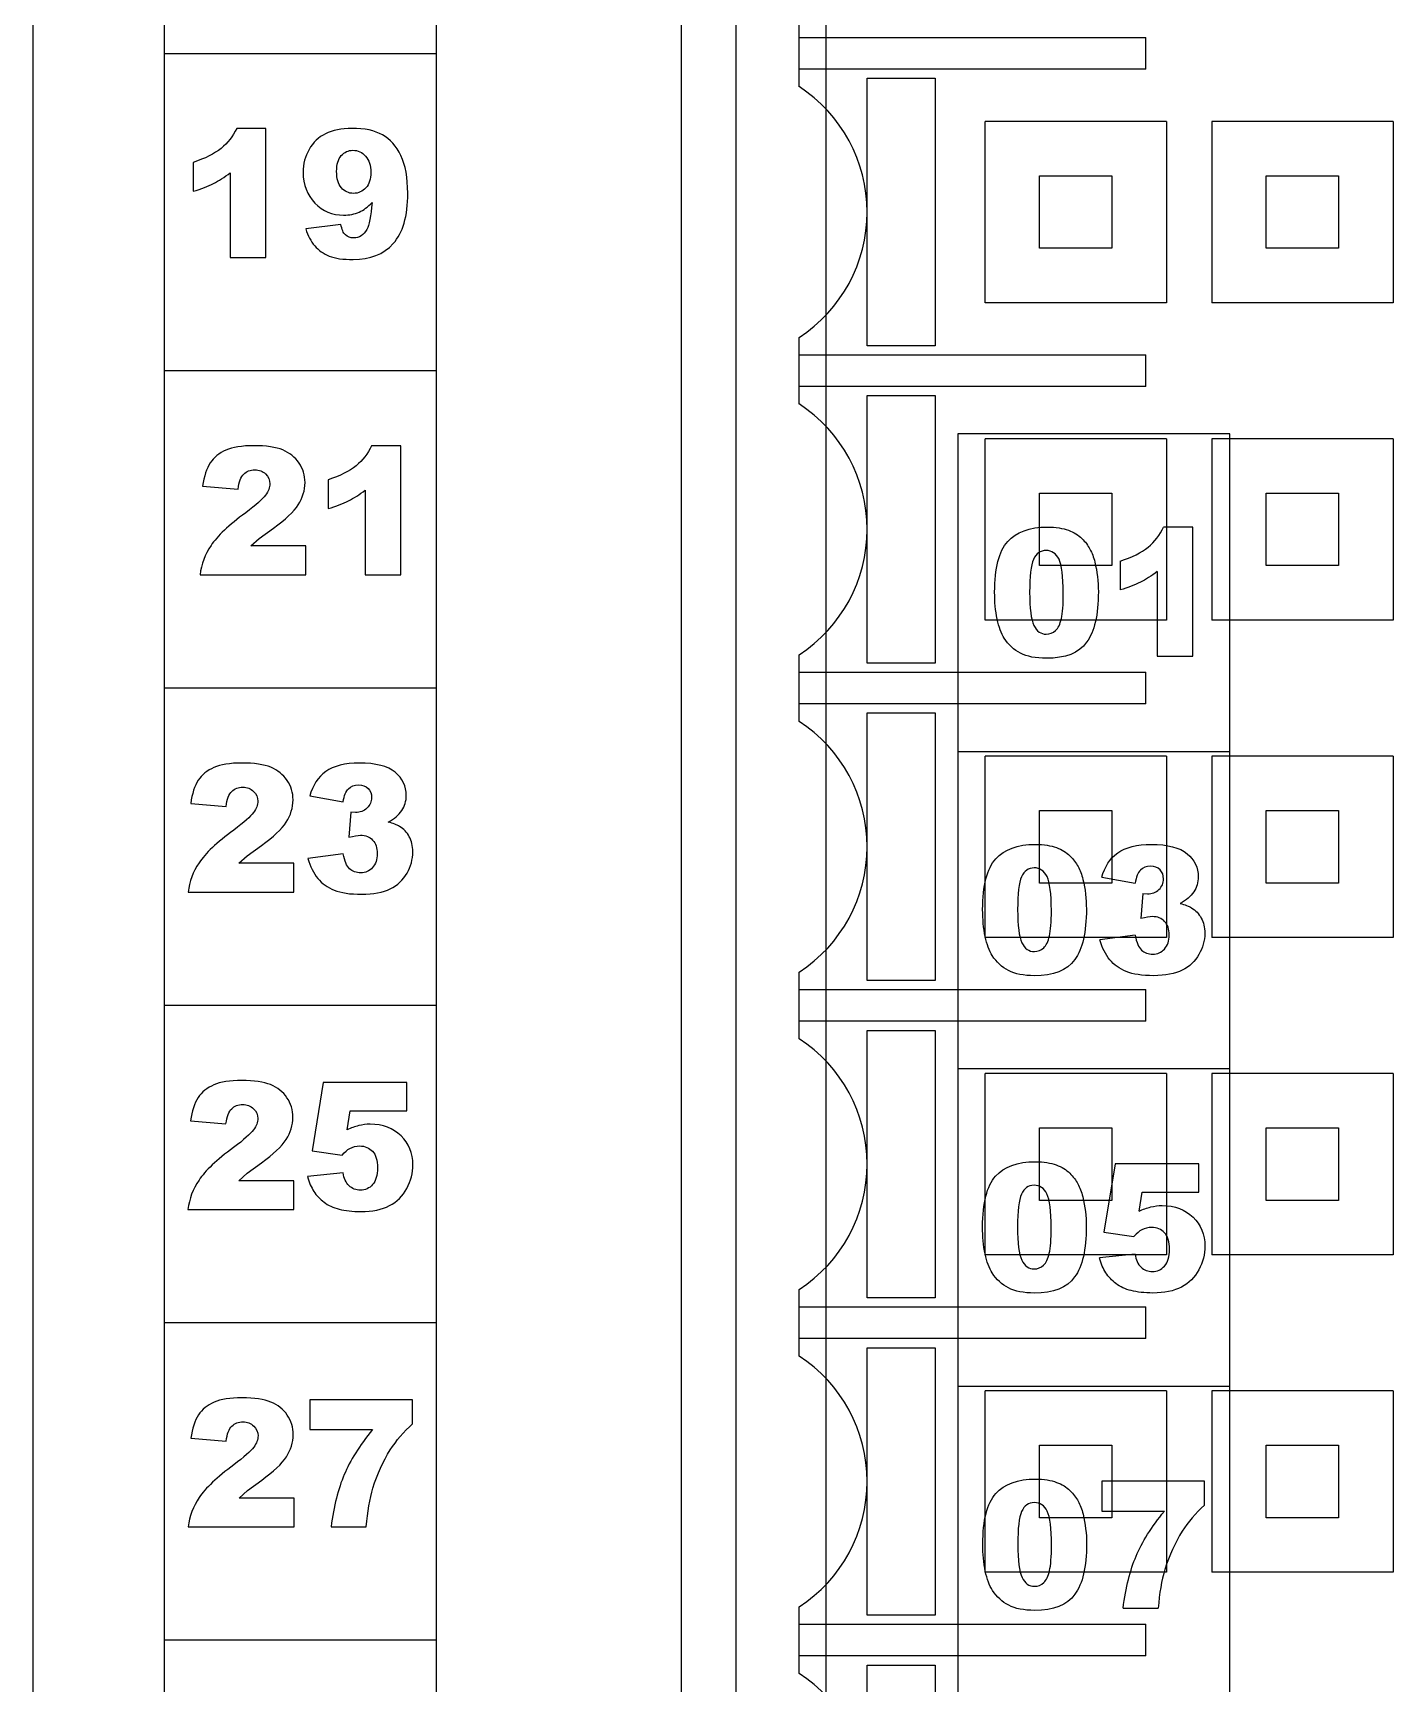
# Model space of a CAD drawing. Header units: millimetres. Extents: x 40 to 522, y -286 to 20.
# Drawn here: x 393 to 408, y -201.53 to -183.33 of the extents above; entities that cross this region are included whole.
import ezdxf

# ---------------------------------------------------------------- set-up
doc = ezdxf.new("R2010")
doc.units = ezdxf.units.MM
doc.layers.add('AOMJ712I_002DXF_CONTINUOUS_LINE', color=7, linetype='CONTINUOUS')

# ---------------------------------------------------------------- blocks, each defined once
blk = doc.blocks.new('MOD_DOM724i')
at = {"linetype": 'Continuous'}
for p, q in [((111.001, 41.698), (111.001, 127.598)), ((118.751, 121.448), (118.751, 51.448)), ((118.151, 121.048), (118.151, 51.848)), ((112.451, 54.948), (112.451, 117.948)), ((115.451, 54.948), (115.451, 117.948)), ((119.451, 86.08), (119.451, 86.815)), ((119.451, 86.623), (123.276, 86.623)), ((123.276, 86.273), (123.276, 86.623)), ((112.451, 86.448), (115.451, 86.448)), ((123.276, 86.273), (119.451, 86.273)), ((120.201, 86.173), (120.952, 86.173)), ((120.201, 84.702), (120.201, 86.173)), ((120.952, 86.173), (120.952, 83.223)), ((113.57, 85.621), (113.248, 85.621)), ((113.57, 84.198), (113.57, 85.621)), ((123.501, 85.698), (121.501, 85.698)), ((121.501, 83.698), (121.501, 85.698)), ((123.501, 85.698), (123.501, 83.698)), ((126.001, 85.698), (124.001, 85.698)), ((124.001, 85.698), (124.001, 83.698)), ((126.001, 85.698), (126.001, 83.698)), ((112.768, 85.246), (112.768, 84.927)), ((113.176, 85.131), (113.176, 84.198)), ((122.101, 85.098), (122.901, 85.098)), ((122.101, 84.298), (122.101, 85.098)), ((122.901, 85.098), (122.901, 84.298)), ((124.601, 85.098), (125.401, 85.098)), ((124.601, 84.298), (124.601, 85.098)), ((125.401, 85.098), (125.401, 84.298)), ((120.201, 83.223), (120.201, 84.694)), ((114.397, 84.56), (114.01, 84.512)), ((122.901, 84.298), (122.101, 84.298)), ((125.401, 84.298), (124.601, 84.298)), ((113.176, 84.198), (113.57, 84.198)), ((123.501, 83.698), (121.501, 83.698)), ((126.001, 83.698), (124.001, 83.698)), ((119.451, 82.58), (119.451, 83.315)), ((120.952, 83.223), (120.201, 83.223)), ((119.451, 83.123), (123.276, 83.123)), ((123.276, 82.773), (123.276, 83.123)), ((115.451, 82.948), (112.451, 82.948)), ((123.276, 82.773), (119.451, 82.773)), ((120.201, 82.673), (120.952, 82.673)), ((120.201, 81.202), (120.201, 82.673)), ((120.952, 82.673), (120.952, 79.723)), ((115.058, 82.121), (114.736, 82.121)), ((115.058, 80.698), (115.058, 82.121)), ((123.501, 82.198), (121.501, 82.198)), ((121.501, 80.198), (121.501, 82.198)), ((123.501, 82.198), (123.501, 80.198)), ((126.001, 82.198), (124.001, 82.198)), ((124.001, 82.198), (124.001, 80.198)), ((126.001, 82.198), (126.001, 80.198)), ((114.256, 81.746), (114.256, 81.427)), ((112.872, 81.674), (113.262, 81.643)), ((114.665, 81.631), (114.665, 80.698)), ((122.101, 81.598), (122.901, 81.598)), ((122.101, 80.798), (122.101, 81.598)), ((122.901, 81.598), (122.901, 80.798)), ((124.601, 81.598), (125.401, 81.598)), ((124.601, 80.798), (124.601, 81.598)), ((125.401, 81.598), (125.401, 80.798)), ((113.496, 81.099), (113.653, 81.213)), ((120.201, 79.723), (120.201, 81.194)), ((113.403, 81.015), (113.496, 81.099)), ((114.01, 81.015), (113.403, 81.015)), ((114.01, 80.698), (114.01, 81.015)), ((122.901, 80.798), (122.101, 80.798)), ((125.401, 80.798), (124.601, 80.798)), ((112.843, 80.698), (114.01, 80.698)), ((114.665, 80.698), (115.058, 80.698)), ((123.501, 80.198), (121.501, 80.198)), ((126.001, 80.198), (124.001, 80.198)), ((119.451, 79.08), (119.451, 79.815)), ((120.952, 79.723), (120.201, 79.723)), ((119.451, 79.623), (123.276, 79.623)), ((123.276, 79.273), (123.276, 79.623)), ((115.451, 79.448), (112.451, 79.448)), ((123.276, 79.273), (119.451, 79.273)), ((120.201, 79.173), (120.952, 79.173)), ((120.201, 77.702), (120.201, 79.173)), ((120.952, 79.173), (120.952, 76.223)), ((123.501, 78.698), (121.501, 78.698)), ((121.501, 76.698), (121.501, 78.698)), ((123.501, 78.698), (123.501, 76.698)), ((126.001, 78.698), (124.001, 78.698)), ((124.001, 78.698), (124.001, 76.698)), ((126.001, 78.698), (126.001, 76.698)), ((114.054, 78.259), (114.422, 78.193)), ((112.74, 78.174), (113.13, 78.143)), ((114.506, 78.08), (114.486, 77.802)), ((114.557, 78.075), (114.506, 78.08)), ((122.101, 78.098), (122.901, 78.098)), ((122.101, 77.298), (122.101, 78.098)), ((122.901, 78.098), (122.901, 77.298)), ((124.601, 78.098), (125.401, 78.098)), ((124.601, 77.298), (124.601, 78.098)), ((125.401, 78.098), (125.401, 77.298)), ((113.364, 77.599), (113.521, 77.713)), ((113.271, 77.515), (113.364, 77.599)), ((114.422, 77.619), (114.033, 77.567)), ((120.201, 76.223), (120.201, 77.694)), ((113.879, 77.515), (113.271, 77.515)), ((113.879, 77.198), (113.879, 77.515)), ((112.712, 77.198), (113.879, 77.198)), ((122.901, 77.298), (122.101, 77.298)), ((125.401, 77.298), (124.601, 77.298)), ((123.501, 76.698), (121.501, 76.698)), ((126.001, 76.698), (124.001, 76.698)), ((119.451, 75.58), (119.451, 76.315)), ((119.451, 76.123), (123.276, 76.123)), ((120.952, 76.223), (120.201, 76.223)), ((123.276, 75.773), (123.276, 76.123)), ((115.451, 75.948), (112.451, 75.948)), ((123.276, 75.773), (119.451, 75.773)), ((120.201, 75.673), (120.952, 75.673)), ((120.201, 74.202), (120.201, 75.673)), ((120.952, 75.673), (120.952, 72.723)), ((123.501, 75.198), (121.501, 75.198)), ((121.501, 73.198), (121.501, 75.198)), ((123.501, 75.198), (123.501, 73.198)), ((126.001, 75.198), (124.001, 75.198)), ((124.001, 75.198), (124.001, 73.198)), ((126.001, 75.198), (126.001, 73.198)), ((114.201, 75.098), (114.078, 74.345)), ((115.124, 75.098), (114.201, 75.098)), ((115.124, 74.787), (115.124, 75.098)), ((112.739, 74.674), (113.129, 74.643)), ((114.465, 74.577), (114.499, 74.787)), ((114.499, 74.787), (115.124, 74.787)), ((122.101, 74.598), (122.901, 74.598)), ((122.101, 73.798), (122.101, 74.598)), ((122.901, 74.598), (122.901, 73.798)), ((124.601, 74.598), (125.401, 74.598)), ((124.601, 73.798), (124.601, 74.598)), ((125.401, 74.598), (125.401, 73.798)), ((114.078, 74.345), (114.409, 74.297)), ((113.27, 74.015), (113.363, 74.099)), ((113.363, 74.099), (113.52, 74.213)), ((114.421, 74.103), (114.027, 74.06)), ((120.201, 72.723), (120.201, 74.194)), ((113.877, 74.015), (113.27, 74.015)), ((113.877, 73.698), (113.877, 74.015)), ((122.901, 73.798), (122.101, 73.798)), ((125.401, 73.798), (124.601, 73.798)), ((112.71, 73.698), (113.877, 73.698)), ((123.501, 73.198), (121.501, 73.198)), ((126.001, 73.198), (124.001, 73.198)), ((119.451, 72.08), (119.451, 72.815)), ((119.451, 72.623), (123.276, 72.623)), ((120.952, 72.723), (120.201, 72.723)), ((123.276, 72.273), (123.276, 72.623)), ((115.451, 72.448), (112.451, 72.448)), ((123.276, 72.273), (119.451, 72.273)), ((120.201, 72.173), (120.952, 72.173)), ((120.201, 70.702), (120.201, 72.173)), ((120.952, 72.173), (120.952, 69.223)), ((115.188, 71.598), (114.053, 71.598)), ((114.053, 71.598), (114.053, 71.269)), ((115.188, 71.335), (115.188, 71.598)), ((123.501, 71.698), (121.501, 71.698)), ((121.501, 69.698), (121.501, 71.698)), ((123.501, 71.698), (123.501, 69.698)), ((126.001, 71.698), (124.001, 71.698)), ((124.001, 71.698), (124.001, 69.698)), ((126.001, 71.698), (126.001, 69.698)), ((112.742, 71.174), (113.131, 71.143)), ((114.053, 71.269), (114.744, 71.269)), ((122.101, 71.098), (122.901, 71.098)), ((122.101, 70.298), (122.101, 71.098)), ((122.901, 71.098), (122.901, 70.298)), ((124.601, 71.098), (125.401, 71.098)), ((124.601, 70.298), (124.601, 71.098)), ((125.401, 71.098), (125.401, 70.298)), ((113.366, 70.599), (113.523, 70.713)), ((120.201, 69.223), (120.201, 70.694)), ((113.273, 70.515), (113.366, 70.599)), ((113.88, 70.515), (113.273, 70.515)), ((113.88, 70.198), (113.88, 70.515)), ((122.901, 70.298), (122.101, 70.298)), ((125.401, 70.298), (124.601, 70.298)), ((112.713, 70.198), (113.88, 70.198)), ((114.289, 70.198), (114.677, 70.198)), ((123.501, 69.698), (121.501, 69.698)), ((126.001, 69.698), (124.001, 69.698)), ((119.451, 68.58), (119.451, 69.315)), ((120.952, 69.223), (120.201, 69.223)), ((119.451, 69.123), (123.276, 69.123)), ((123.276, 68.773), (123.276, 69.123)), ((115.451, 68.948), (112.451, 68.948)), ((123.276, 68.773), (119.451, 68.773)), ((120.201, 68.673), (120.952, 68.673)), ((120.201, 67.202), (120.201, 68.673)), ((120.952, 68.673), (120.952, 65.723))]:
    blk.add_line(p, q, dxfattribs=at)
for centre in [(118.551, 84.698), (118.551, 81.198), (118.551, 77.698), (118.551, 74.198), (118.551, 70.698), (118.551, 67.198)]:
    blk.add_arc(centre, 1.65, 303.0557, 56.9443, dxfattribs=at)
for points in [[(113.248, 85.621), (113.206, 85.534), (113.149, 85.459), (113.076, 85.4)], [(114.228, 85.562), (114.15, 85.523), (114.09, 85.466), (114.046, 85.389)], [(114.518, 85.621), (114.402, 85.621), (114.304, 85.601), (114.228, 85.562)], [(114.855, 85.549), (114.77, 85.597), (114.657, 85.621), (114.518, 85.621)], [(115.058, 85.32), (115.007, 85.425), (114.939, 85.501), (114.855, 85.549)], [(113.076, 85.4), (113.002, 85.34), (112.899, 85.288), (112.768, 85.246)], [(114.046, 85.389), (114.002, 85.313), (113.98, 85.228), (113.98, 85.135)], [(114.401, 85.32), (114.435, 85.359), (114.478, 85.379), (114.529, 85.379)], [(114.529, 85.379), (114.584, 85.379), (114.631, 85.357), (114.669, 85.314)], [(114.35, 85.146), (114.35, 85.223), (114.366, 85.281), (114.401, 85.32)], [(114.669, 85.314), (114.707, 85.271), (114.726, 85.212), (114.726, 85.136)], [(115.134, 84.905), (115.134, 85.077), (115.108, 85.215), (115.058, 85.32)], [(112.768, 84.927), (112.857, 84.954), (112.932, 84.983), (112.991, 85.013)], [(112.991, 85.013), (113.05, 85.043), (113.112, 85.082), (113.176, 85.131)], [(113.98, 85.135), (113.98, 84.999), (114.023, 84.886), (114.109, 84.797)], [(114.402, 84.966), (114.367, 85.007), (114.35, 85.068), (114.35, 85.146)], [(114.726, 85.136), (114.726, 85.062), (114.708, 85.004), (114.672, 84.964)], [(114.535, 84.904), (114.482, 84.904), (114.438, 84.924), (114.402, 84.966)], [(114.672, 84.964), (114.635, 84.924), (114.59, 84.904), (114.535, 84.904)], [(114.597, 84.697), (114.646, 84.719), (114.694, 84.754), (114.741, 84.802)], [(114.741, 84.802), (114.727, 84.651), (114.708, 84.553), (114.683, 84.507)], [(114.974, 84.35), (115.081, 84.467), (115.134, 84.652), (115.134, 84.905)], [(114.109, 84.797), (114.195, 84.708), (114.301, 84.664), (114.427, 84.664)], [(114.427, 84.664), (114.491, 84.664), (114.548, 84.674), (114.597, 84.697)], [(114.01, 84.512), (114.033, 84.437), (114.065, 84.375), (114.108, 84.325)], [(114.448, 84.445), (114.423, 84.468), (114.406, 84.506), (114.397, 84.56)], [(114.537, 84.412), (114.502, 84.412), (114.472, 84.423), (114.448, 84.445)], [(114.683, 84.507), (114.648, 84.444), (114.599, 84.412), (114.537, 84.412)], [(114.108, 84.325), (114.15, 84.276), (114.204, 84.238), (114.269, 84.212)], [(114.532, 84.174), (114.72, 84.174), (114.868, 84.232), (114.974, 84.35)], [(114.269, 84.212), (114.333, 84.187), (114.421, 84.174), (114.532, 84.174)], [(113.128, 82.072), (113.054, 82.039), (112.996, 81.992), (112.956, 81.931)], [(113.437, 82.121), (113.305, 82.121), (113.203, 82.104), (113.128, 82.072)], [(113.755, 82.074), (113.679, 82.105), (113.573, 82.121), (113.437, 82.121)], [(113.935, 81.93), (113.891, 81.995), (113.832, 82.043), (113.755, 82.074)], [(114.736, 82.121), (114.694, 82.034), (114.637, 81.959), (114.564, 81.9)], [(112.956, 81.931), (112.915, 81.869), (112.887, 81.783), (112.872, 81.674)], [(114.001, 81.714), (114.001, 81.794), (113.979, 81.865), (113.935, 81.93)], [(114.564, 81.9), (114.491, 81.84), (114.388, 81.788), (114.256, 81.746)], [(113.262, 81.643), (113.272, 81.721), (113.293, 81.777), (113.325, 81.808)], [(113.325, 81.808), (113.356, 81.839), (113.397, 81.855), (113.447, 81.855)], [(113.447, 81.855), (113.495, 81.855), (113.534, 81.84), (113.565, 81.809)], [(113.565, 81.809), (113.597, 81.779), (113.613, 81.742), (113.613, 81.7)], [(113.926, 81.469), (113.975, 81.547), (114.001, 81.628), (114.001, 81.714)], [(113.565, 81.575), (113.533, 81.531), (113.46, 81.466), (113.347, 81.382)], [(113.613, 81.7), (113.613, 81.66), (113.597, 81.619), (113.565, 81.575)], [(114.48, 81.513), (114.539, 81.543), (114.601, 81.582), (114.665, 81.631)], [(113.347, 81.382), (113.16, 81.244), (113.033, 81.123), (112.965, 81.022)], [(113.653, 81.213), (113.785, 81.306), (113.876, 81.391), (113.926, 81.469)], [(114.256, 81.427), (114.346, 81.454), (114.42, 81.483), (114.48, 81.513)], [(112.965, 81.022), (112.897, 80.921), (112.857, 80.812), (112.843, 80.698)], [(113.305, 78.621), (113.173, 78.621), (113.071, 78.604), (112.996, 78.572)], [(113.624, 78.574), (113.547, 78.605), (113.441, 78.621), (113.305, 78.621)], [(114.6, 78.621), (114.44, 78.621), (114.317, 78.59), (114.23, 78.528)], [(114.996, 78.519), (114.914, 78.587), (114.782, 78.621), (114.6, 78.621)], [(112.996, 78.572), (112.922, 78.539), (112.864, 78.492), (112.824, 78.431)], [(113.803, 78.43), (113.759, 78.495), (113.7, 78.543), (113.624, 78.574)], [(114.23, 78.528), (114.143, 78.465), (114.085, 78.375), (114.054, 78.259)], [(115.118, 78.262), (115.118, 78.365), (115.077, 78.45), (114.996, 78.519)], [(112.824, 78.431), (112.783, 78.369), (112.756, 78.283), (112.74, 78.174)], [(113.13, 78.143), (113.14, 78.221), (113.161, 78.277), (113.193, 78.308)], [(113.193, 78.308), (113.224, 78.339), (113.266, 78.355), (113.315, 78.355)], [(113.315, 78.355), (113.363, 78.355), (113.402, 78.34), (113.434, 78.309)], [(113.434, 78.309), (113.465, 78.279), (113.481, 78.242), (113.481, 78.2)], [(113.869, 78.214), (113.869, 78.294), (113.847, 78.365), (113.803, 78.43)], [(114.422, 78.193), (114.432, 78.261), (114.452, 78.31), (114.48, 78.338)], [(114.48, 78.338), (114.509, 78.365), (114.546, 78.38), (114.592, 78.38)], [(114.592, 78.38), (114.636, 78.38), (114.671, 78.366), (114.697, 78.341)], [(114.697, 78.341), (114.722, 78.316), (114.735, 78.281), (114.735, 78.239)], [(115.068, 78.098), (115.101, 78.147), (115.118, 78.201), (115.118, 78.262)], [(113.433, 78.075), (113.401, 78.031), (113.329, 77.966), (113.215, 77.882)], [(113.481, 78.2), (113.481, 78.16), (113.465, 78.119), (113.433, 78.075)], [(113.794, 77.969), (113.843, 78.047), (113.869, 78.128), (113.869, 78.214)], [(114.684, 78.124), (114.649, 78.091), (114.607, 78.075), (114.557, 78.075)], [(114.735, 78.239), (114.735, 78.195), (114.718, 78.156), (114.684, 78.124)], [(114.919, 77.969), (114.985, 78.005), (115.035, 78.048), (115.068, 78.098)], [(113.521, 77.713), (113.653, 77.806), (113.744, 77.891), (113.794, 77.969)], [(115.043, 77.922), (115.014, 77.94), (114.972, 77.956), (114.919, 77.969)], [(115.151, 77.809), (115.125, 77.856), (115.089, 77.894), (115.043, 77.922)], [(113.215, 77.882), (113.028, 77.744), (112.901, 77.623), (112.833, 77.522)], [(114.486, 77.802), (114.54, 77.817), (114.582, 77.825), (114.612, 77.825)], [(114.612, 77.825), (114.669, 77.825), (114.714, 77.807), (114.747, 77.771)], [(114.747, 77.771), (114.781, 77.735), (114.798, 77.686), (114.798, 77.621)], [(115.19, 77.642), (115.19, 77.707), (115.176, 77.762), (115.151, 77.809)], [(112.833, 77.522), (112.765, 77.421), (112.725, 77.312), (112.712, 77.198)], [(114.033, 77.567), (114.058, 77.479), (114.094, 77.407), (114.142, 77.349)], [(114.493, 77.455), (114.46, 77.486), (114.437, 77.54), (114.422, 77.619)], [(114.798, 77.621), (114.798, 77.557), (114.78, 77.506), (114.746, 77.468)], [(115.126, 77.407), (115.168, 77.481), (115.19, 77.559), (115.19, 77.642)], [(114.142, 77.349), (114.19, 77.292), (114.25, 77.248), (114.324, 77.219)], [(114.616, 77.411), (114.566, 77.411), (114.525, 77.425), (114.493, 77.455)], [(114.746, 77.468), (114.711, 77.43), (114.667, 77.411), (114.616, 77.411)], [(114.941, 77.234), (115.022, 77.274), (115.083, 77.332), (115.126, 77.407)], [(114.324, 77.219), (114.397, 77.189), (114.497, 77.174), (114.625, 77.174)], [(114.625, 77.174), (114.755, 77.174), (114.861, 77.195), (114.941, 77.234)], [(112.995, 75.072), (112.92, 75.039), (112.863, 74.992), (112.823, 74.931)], [(113.303, 75.121), (113.171, 75.121), (113.069, 75.104), (112.995, 75.072)], [(113.622, 75.074), (113.546, 75.105), (113.44, 75.121), (113.303, 75.121)], [(113.802, 74.93), (113.758, 74.995), (113.699, 75.043), (113.622, 75.074)], [(112.823, 74.931), (112.782, 74.869), (112.754, 74.783), (112.739, 74.674)], [(113.129, 74.643), (113.139, 74.721), (113.16, 74.777), (113.192, 74.808)], [(113.192, 74.808), (113.223, 74.839), (113.264, 74.855), (113.314, 74.855)], [(113.314, 74.855), (113.362, 74.855), (113.401, 74.84), (113.432, 74.809)], [(113.432, 74.809), (113.464, 74.779), (113.48, 74.742), (113.48, 74.7)], [(113.868, 74.714), (113.868, 74.794), (113.846, 74.865), (113.802, 74.93)], [(113.48, 74.7), (113.48, 74.66), (113.464, 74.619), (113.432, 74.575)], [(113.792, 74.469), (113.842, 74.547), (113.868, 74.628), (113.868, 74.714)], [(114.594, 74.622), (114.551, 74.612), (114.508, 74.597), (114.465, 74.577)], [(114.72, 74.638), (114.677, 74.638), (114.635, 74.632), (114.594, 74.622)], [(115.06, 74.511), (114.973, 74.595), (114.859, 74.638), (114.72, 74.638)], [(113.432, 74.575), (113.4, 74.531), (113.327, 74.466), (113.214, 74.382)], [(113.52, 74.213), (113.652, 74.306), (113.743, 74.391), (113.792, 74.469)], [(115.191, 74.191), (115.191, 74.319), (115.147, 74.426), (115.06, 74.511)], [(113.214, 74.382), (113.026, 74.244), (112.899, 74.123), (112.832, 74.022)], [(114.409, 74.297), (114.44, 74.332), (114.468, 74.356), (114.495, 74.37)], [(114.495, 74.37), (114.529, 74.388), (114.566, 74.398), (114.604, 74.398)], [(114.604, 74.398), (114.663, 74.398), (114.71, 74.377), (114.746, 74.339)], [(114.746, 74.339), (114.782, 74.3), (114.8, 74.239), (114.8, 74.156)], [(114.487, 73.959), (114.452, 73.992), (114.43, 74.04), (114.421, 74.103)], [(114.8, 74.156), (114.8, 74.074), (114.782, 74.013), (114.746, 73.972)], [(115.124, 73.93), (115.168, 74.014), (115.191, 74.101), (115.191, 74.191)], [(112.832, 74.022), (112.764, 73.921), (112.724, 73.812), (112.71, 73.698)], [(114.027, 74.06), (114.046, 73.995), (114.07, 73.94), (114.099, 73.896)], [(114.099, 73.896), (114.127, 73.852), (114.165, 73.812), (114.211, 73.778)], [(114.613, 73.911), (114.564, 73.911), (114.522, 73.927), (114.487, 73.959)], [(114.746, 73.972), (114.711, 73.931), (114.666, 73.911), (114.613, 73.911)], [(114.932, 73.74), (115.015, 73.783), (115.079, 73.847), (115.124, 73.93)], [(114.211, 73.778), (114.256, 73.743), (114.313, 73.717), (114.379, 73.7)], [(114.616, 73.674), (114.744, 73.674), (114.85, 73.696), (114.932, 73.74)], [(114.379, 73.7), (114.444, 73.683), (114.524, 73.674), (114.616, 73.674)], [(112.998, 71.572), (112.923, 71.539), (112.866, 71.492), (112.825, 71.431)], [(113.306, 71.621), (113.174, 71.621), (113.072, 71.604), (112.998, 71.572)], [(113.625, 71.574), (113.549, 71.605), (113.443, 71.621), (113.306, 71.621)], [(113.805, 71.43), (113.761, 71.495), (113.702, 71.543), (113.625, 71.574)], [(112.825, 71.431), (112.785, 71.369), (112.757, 71.283), (112.742, 71.174)], [(113.195, 71.308), (113.226, 71.339), (113.267, 71.355), (113.317, 71.355)], [(113.317, 71.355), (113.364, 71.355), (113.404, 71.34), (113.435, 71.309)], [(113.871, 71.214), (113.871, 71.294), (113.849, 71.365), (113.805, 71.43)], [(114.941, 71.045), (115.007, 71.149), (115.089, 71.245), (115.188, 71.335)], [(113.131, 71.143), (113.142, 71.221), (113.163, 71.277), (113.195, 71.308)], [(113.435, 71.309), (113.467, 71.279), (113.483, 71.242), (113.483, 71.2)], [(113.483, 71.2), (113.483, 71.16), (113.467, 71.119), (113.435, 71.075)], [(113.795, 70.969), (113.845, 71.047), (113.871, 71.128), (113.871, 71.214)], [(114.744, 71.269), (114.602, 71.092), (114.498, 70.927), (114.433, 70.773)], [(113.435, 71.075), (113.403, 71.031), (113.33, 70.966), (113.216, 70.882)], [(114.75, 70.625), (114.797, 70.779), (114.861, 70.92), (114.941, 71.045)], [(113.216, 70.882), (113.029, 70.744), (112.902, 70.623), (112.834, 70.522)], [(113.523, 70.713), (113.655, 70.806), (113.745, 70.891), (113.795, 70.969)], [(114.433, 70.773), (114.367, 70.618), (114.319, 70.426), (114.289, 70.198)], [(114.677, 70.198), (114.689, 70.362), (114.714, 70.504), (114.75, 70.625)], [(112.834, 70.522), (112.767, 70.421), (112.726, 70.312), (112.713, 70.198)]]:
    blk.add_open_spline(points, degree=3, dxfattribs=at)
blk = doc.blocks.new('MOD_AOM712i')
at = {"layer": 'AOMJ712I_002DXF_CONTINUOUS_LINE', "color": 7, "linetype": 'Continuous'}
blk.add_line((-0.25, 6), (-0.25, 91.9), dxfattribs=at)
at = {"layer": 'AOMJ712I_002DXF_CONTINUOUS_LINE', "color": 4, "linetype": 'Continuous'}
for p, q in [((1.2, 82.25), (1.2, 19.25)), ((4.2, 82.25), (1.2, 82.25)), ((4.2, 19.25), (4.2, 82.25)), ((3.793, 81.224), (3.471, 81.224)), ((3.793, 79.8), (3.793, 81.224)), ((2.991, 80.849), (2.991, 80.53)), ((3.4, 80.733), (3.4, 79.8)), ((3.4, 79.8), (3.793, 79.8)), ((1.2, 78.75), (4.2, 78.75)), ((2.789, 77.361), (3.157, 77.295)), ((3.241, 77.182), (3.221, 76.905)), ((3.241, 77.182), (3.292, 77.178)), ((3.157, 76.721), (2.768, 76.67)), ((4.2, 75.25), (1.2, 75.25)), ((2.936, 74.2), (2.813, 73.447)), ((3.859, 74.2), (2.936, 74.2)), ((3.859, 73.89), (3.859, 74.2)), ((3.2, 73.68), (3.234, 73.89)), ((3.234, 73.89), (3.859, 73.89)), ((2.813, 73.447), (3.144, 73.4)), ((3.156, 73.206), (2.762, 73.163)), ((1.2, 71.75), (4.2, 71.75)), ((2.788, 70.7), (2.788, 70.371)), ((3.923, 70.7), (2.788, 70.7)), ((3.923, 70.437), (3.923, 70.7)), ((2.788, 70.371), (3.479, 70.371)), ((3.024, 69.3), (3.411, 69.3))]:
    blk.add_line(p, q, dxfattribs=at)
for points in [[(1.751, 81.064), (1.846, 81.17), (1.992, 81.224), (2.189, 81.224)], [(2.189, 81.224), (2.282, 81.224), (2.36, 81.211), (2.421, 81.188)], [(2.421, 81.188), (2.481, 81.166), (2.53, 81.135), (2.569, 81.098)], [(3.299, 81.002), (3.372, 81.062), (3.429, 81.136), (3.471, 81.224)], [(1.607, 80.506), (1.607, 80.771), (1.655, 80.957), (1.751, 81.064)], [(2.569, 81.098), (2.607, 81.061), (2.636, 81.021), (2.658, 80.98)], [(2.658, 80.98), (2.68, 80.939), (2.699, 80.892), (2.712, 80.837)], [(2.991, 80.849), (3.123, 80.891), (3.226, 80.942), (3.299, 81.002)], [(2.036, 80.867), (2.007, 80.802), (1.993, 80.68), (1.993, 80.505)], [(2.175, 80.965), (2.11, 80.965), (2.064, 80.932), (2.036, 80.867)], [(2.317, 80.869), (2.285, 80.933), (2.238, 80.965), (2.175, 80.965)], [(2.364, 80.494), (2.364, 80.68), (2.348, 80.805), (2.317, 80.869)], [(2.712, 80.837), (2.738, 80.732), (2.751, 80.623), (2.751, 80.511)], [(3.214, 80.615), (3.155, 80.585), (3.081, 80.556), (2.991, 80.53)], [(3.4, 80.733), (3.336, 80.684), (3.273, 80.645), (3.214, 80.615)], [(1.635, 80.209), (1.616, 80.298), (1.607, 80.397), (1.607, 80.506)], [(1.993, 80.505), (1.993, 80.326), (2.008, 80.204), (2.04, 80.139)], [(2.343, 80.214), (2.357, 80.274), (2.364, 80.367), (2.364, 80.494)], [(2.751, 80.511), (2.751, 80.256), (2.708, 80.07), (2.622, 79.953)], [(1.713, 79.997), (1.68, 80.049), (1.654, 80.119), (1.635, 80.209)], [(2.04, 80.139), (2.071, 80.074), (2.117, 80.042), (2.177, 80.042)], [(2.177, 80.042), (2.216, 80.042), (2.251, 80.055), (2.279, 80.083)], [(2.279, 80.083), (2.308, 80.11), (2.33, 80.154), (2.343, 80.214)], [(1.893, 79.832), (1.82, 79.87), (1.76, 79.925), (1.713, 79.997)], [(2.622, 79.953), (2.536, 79.834), (2.388, 79.776), (2.178, 79.776)], [(2.178, 79.776), (2.06, 79.776), (1.965, 79.795), (1.893, 79.832)], [(1.619, 77.564), (1.714, 77.67), (1.86, 77.724), (2.057, 77.724)], [(2.057, 77.724), (2.15, 77.724), (2.228, 77.711), (2.289, 77.688)], [(2.965, 77.63), (3.052, 77.692), (3.175, 77.724), (3.335, 77.724)], [(3.335, 77.724), (3.517, 77.724), (3.649, 77.689), (3.73, 77.621)], [(1.475, 77.006), (1.475, 77.271), (1.523, 77.457), (1.619, 77.564)], [(2.289, 77.688), (2.349, 77.666), (2.399, 77.635), (2.437, 77.598)], [(2.437, 77.598), (2.475, 77.561), (2.505, 77.521), (2.527, 77.48)], [(2.789, 77.361), (2.82, 77.477), (2.878, 77.567), (2.965, 77.63)], [(3.73, 77.621), (3.812, 77.553), (3.853, 77.468), (3.853, 77.365)], [(1.904, 77.367), (1.875, 77.302), (1.861, 77.18), (1.861, 77.005)], [(2.043, 77.465), (1.979, 77.465), (1.933, 77.432), (1.904, 77.367)], [(2.185, 77.369), (2.153, 77.433), (2.106, 77.465), (2.043, 77.465)], [(2.233, 76.994), (2.233, 77.18), (2.216, 77.305), (2.185, 77.369)], [(2.527, 77.48), (2.549, 77.439), (2.567, 77.392), (2.58, 77.337)], [(3.215, 77.44), (3.187, 77.413), (3.167, 77.364), (3.157, 77.295)], [(3.327, 77.482), (3.281, 77.482), (3.244, 77.468), (3.215, 77.44)], [(3.432, 77.444), (3.406, 77.469), (3.371, 77.482), (3.327, 77.482)], [(3.419, 77.226), (3.453, 77.259), (3.47, 77.297), (3.47, 77.342)], [(3.47, 77.342), (3.47, 77.384), (3.457, 77.418), (3.432, 77.444)], [(3.853, 77.365), (3.853, 77.304), (3.836, 77.249), (3.803, 77.201)], [(2.58, 77.337), (2.606, 77.232), (2.619, 77.123), (2.619, 77.011)], [(3.292, 77.178), (3.342, 77.178), (3.384, 77.194), (3.419, 77.226)], [(3.803, 77.201), (3.77, 77.151), (3.72, 77.108), (3.654, 77.072)], [(1.503, 76.709), (1.484, 76.798), (1.475, 76.897), (1.475, 77.006)], [(1.861, 77.005), (1.861, 76.826), (1.876, 76.704), (1.908, 76.639)], [(2.212, 76.714), (2.225, 76.774), (2.233, 76.867), (2.233, 76.994)], [(2.619, 77.011), (2.619, 76.756), (2.576, 76.57), (2.491, 76.453)], [(3.654, 77.072), (3.707, 77.058), (3.749, 77.042), (3.777, 77.025)], [(3.777, 77.025), (3.824, 76.996), (3.86, 76.958), (3.886, 76.911)], [(3.347, 76.927), (3.316, 76.927), (3.274, 76.92), (3.221, 76.905)], [(3.482, 76.874), (3.449, 76.909), (3.404, 76.927), (3.347, 76.927)], [(3.533, 76.723), (3.533, 76.788), (3.516, 76.838), (3.482, 76.874)], [(3.886, 76.911), (3.911, 76.864), (3.925, 76.809), (3.925, 76.744)], [(1.581, 76.497), (1.548, 76.549), (1.522, 76.619), (1.503, 76.709)], [(1.908, 76.639), (1.939, 76.574), (1.985, 76.542), (2.045, 76.542)], [(2.148, 76.583), (2.176, 76.61), (2.198, 76.654), (2.212, 76.714)], [(2.877, 76.452), (2.829, 76.509), (2.793, 76.582), (2.768, 76.67)], [(3.157, 76.721), (3.172, 76.643), (3.195, 76.588), (3.228, 76.558)], [(3.481, 76.57), (3.515, 76.608), (3.533, 76.659), (3.533, 76.723)], [(3.925, 76.744), (3.925, 76.662), (3.903, 76.584), (3.86, 76.509)], [(1.761, 76.332), (1.688, 76.37), (1.628, 76.425), (1.581, 76.497)], [(2.045, 76.542), (2.085, 76.542), (2.119, 76.555), (2.148, 76.583)], [(2.491, 76.453), (2.404, 76.334), (2.256, 76.276), (2.046, 76.276)], [(3.059, 76.321), (2.985, 76.351), (2.925, 76.395), (2.877, 76.452)], [(3.228, 76.558), (3.26, 76.527), (3.301, 76.513), (3.351, 76.513)], [(3.351, 76.513), (3.402, 76.513), (3.446, 76.532), (3.481, 76.57)], [(3.86, 76.509), (3.818, 76.435), (3.757, 76.376), (3.676, 76.337)], [(2.046, 76.276), (1.928, 76.276), (1.833, 76.295), (1.761, 76.332)], [(3.36, 76.276), (3.232, 76.276), (3.132, 76.291), (3.059, 76.321)], [(3.676, 76.337), (3.596, 76.297), (3.49, 76.276), (3.36, 76.276)], [(1.474, 73.506), (1.474, 73.771), (1.522, 73.957), (1.617, 74.064)], [(1.617, 74.064), (1.713, 74.17), (1.859, 74.224), (2.055, 74.224)], [(2.055, 74.224), (2.149, 74.224), (2.226, 74.211), (2.287, 74.188)], [(2.287, 74.188), (2.348, 74.166), (2.397, 74.135), (2.435, 74.098)], [(2.435, 74.098), (2.474, 74.061), (2.503, 74.021), (2.525, 73.98)], [(2.042, 73.965), (1.977, 73.965), (1.931, 73.932), (1.903, 73.867)], [(2.183, 73.869), (2.152, 73.933), (2.105, 73.965), (2.042, 73.965)], [(2.525, 73.98), (2.547, 73.939), (2.565, 73.892), (2.579, 73.837)], [(1.903, 73.867), (1.874, 73.802), (1.86, 73.68), (1.86, 73.505)], [(2.231, 73.494), (2.231, 73.68), (2.215, 73.805), (2.183, 73.869)], [(2.579, 73.837), (2.605, 73.732), (2.618, 73.623), (2.618, 73.511)], [(3.2, 73.68), (3.243, 73.7), (3.286, 73.715), (3.328, 73.725)], [(3.328, 73.725), (3.37, 73.735), (3.412, 73.741), (3.454, 73.741)], [(3.454, 73.741), (3.594, 73.741), (3.708, 73.698), (3.795, 73.613)], [(3.795, 73.613), (3.882, 73.529), (3.926, 73.422), (3.926, 73.294)], [(1.502, 73.209), (1.482, 73.298), (1.474, 73.397), (1.474, 73.506)], [(1.86, 73.505), (1.86, 73.326), (1.875, 73.204), (1.906, 73.139)], [(2.21, 73.214), (2.223, 73.274), (2.231, 73.367), (2.231, 73.494)], [(2.618, 73.511), (2.618, 73.256), (2.575, 73.07), (2.489, 72.953)], [(3.23, 73.473), (3.203, 73.459), (3.175, 73.434), (3.144, 73.4)], [(3.339, 73.5), (3.301, 73.5), (3.264, 73.49), (3.23, 73.473)], [(3.481, 73.441), (3.445, 73.48), (3.398, 73.5), (3.339, 73.5)], [(3.535, 73.258), (3.535, 73.341), (3.517, 73.403), (3.481, 73.441)], [(1.58, 72.997), (1.546, 73.049), (1.521, 73.119), (1.502, 73.209)], [(2.146, 73.083), (2.175, 73.11), (2.197, 73.154), (2.21, 73.214)], [(2.834, 72.999), (2.805, 73.043), (2.781, 73.097), (2.762, 73.163)], [(3.156, 73.206), (3.165, 73.143), (3.187, 73.094), (3.222, 73.061)], [(3.481, 73.074), (3.517, 73.115), (3.535, 73.176), (3.535, 73.258)], [(3.926, 73.294), (3.926, 73.203), (3.903, 73.116), (3.859, 73.033)], [(1.759, 72.832), (1.687, 72.87), (1.627, 72.925), (1.58, 72.997)], [(1.906, 73.139), (1.938, 73.074), (1.984, 73.042), (2.044, 73.042)], [(2.044, 73.042), (2.083, 73.042), (2.117, 73.055), (2.146, 73.083)], [(2.945, 72.88), (2.9, 72.915), (2.862, 72.955), (2.834, 72.999)], [(3.222, 73.061), (3.257, 73.029), (3.299, 73.013), (3.347, 73.013)], [(3.347, 73.013), (3.401, 73.013), (3.446, 73.033), (3.481, 73.074)], [(3.859, 73.033), (3.814, 72.949), (3.75, 72.886), (3.667, 72.842)], [(2.045, 72.776), (1.926, 72.776), (1.832, 72.795), (1.759, 72.832)], [(2.489, 72.953), (2.403, 72.834), (2.255, 72.776), (2.045, 72.776)], [(3.114, 72.802), (3.048, 72.819), (2.991, 72.846), (2.945, 72.88)], [(3.351, 72.776), (3.259, 72.776), (3.179, 72.786), (3.114, 72.802)], [(3.667, 72.842), (3.585, 72.798), (3.479, 72.776), (3.351, 72.776)], [(1.62, 70.564), (1.715, 70.67), (1.862, 70.724), (2.058, 70.724)], [(2.058, 70.724), (2.152, 70.724), (2.229, 70.711), (2.29, 70.688)], [(2.29, 70.688), (2.35, 70.666), (2.4, 70.635), (2.438, 70.598)], [(1.477, 70.006), (1.477, 70.271), (1.524, 70.457), (1.62, 70.564)], [(2.045, 70.465), (1.98, 70.465), (1.934, 70.432), (1.905, 70.367)], [(2.186, 70.369), (2.155, 70.433), (2.108, 70.465), (2.045, 70.465)], [(2.438, 70.598), (2.477, 70.561), (2.506, 70.521), (2.528, 70.48)], [(2.528, 70.48), (2.55, 70.439), (2.568, 70.392), (2.582, 70.337)], [(3.923, 70.437), (3.824, 70.348), (3.742, 70.251), (3.676, 70.148)], [(1.905, 70.367), (1.877, 70.302), (1.862, 70.18), (1.862, 70.005)], [(2.234, 69.994), (2.234, 70.18), (2.218, 70.305), (2.186, 70.369)], [(2.582, 70.337), (2.607, 70.232), (2.621, 70.123), (2.621, 70.011)], [(3.168, 69.875), (3.233, 70.03), (3.337, 70.195), (3.479, 70.371)], [(3.676, 70.148), (3.596, 70.022), (3.532, 69.882), (3.485, 69.727)], [(1.504, 69.709), (1.485, 69.798), (1.477, 69.897), (1.477, 70.006)], [(1.862, 70.005), (1.862, 69.826), (1.878, 69.704), (1.909, 69.639)], [(2.213, 69.714), (2.226, 69.774), (2.234, 69.867), (2.234, 69.994)], [(2.621, 70.011), (2.621, 69.756), (2.578, 69.57), (2.492, 69.453)], [(1.583, 69.497), (1.549, 69.549), (1.523, 69.619), (1.504, 69.709)], [(2.149, 69.583), (2.178, 69.61), (2.2, 69.654), (2.213, 69.714)], [(3.024, 69.3), (3.054, 69.528), (3.102, 69.72), (3.168, 69.875)], [(3.485, 69.727), (3.449, 69.607), (3.424, 69.464), (3.411, 69.3)], [(1.909, 69.639), (1.941, 69.574), (1.987, 69.542), (2.047, 69.542)], [(2.047, 69.542), (2.086, 69.542), (2.12, 69.555), (2.149, 69.583)], [(1.762, 69.332), (1.69, 69.37), (1.629, 69.425), (1.583, 69.497)], [(2.492, 69.453), (2.406, 69.334), (2.258, 69.276), (2.048, 69.276)], [(2.048, 69.276), (1.929, 69.276), (1.835, 69.295), (1.762, 69.332)]]:
    blk.add_open_spline(points, degree=3, dxfattribs=at)

msp = doc.modelspace()

# ---------------------------------------------------------------- block references
for name, p in [('MOD_DOM724i', (282, -270)), ('MOD_AOM712i', (402, -270))]:
    msp.add_blockref(name, p)

doc.saveas('drawing.dxf')
